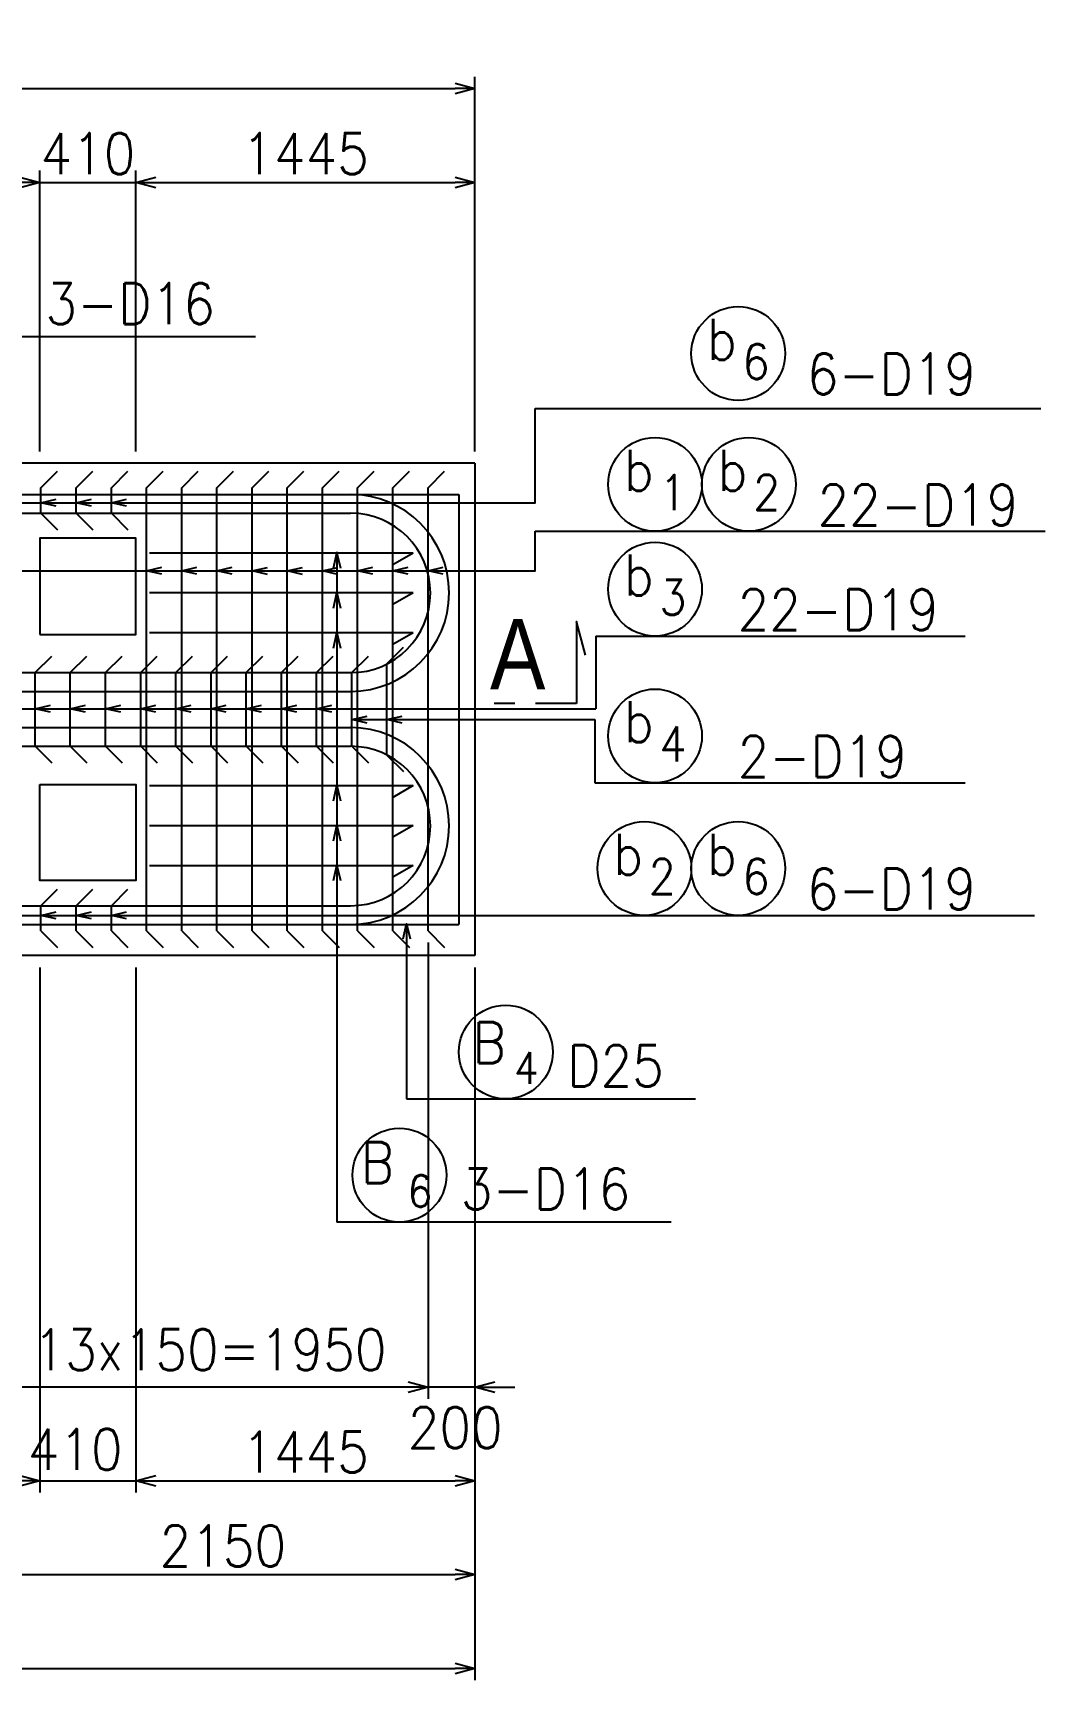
# Model space of a CAD drawing. Extents: x -24090 to 17960, y 77600 to 107300.
# Drawn here: x -9719 to -5405, y 87860 to 94886 of the extents above; entities that cross this region are included whole.
import ezdxf

# ---------------------------------------------------------------- set-up
doc = ezdxf.new("R2010")
doc.units = 0
doc.header["$LTSCALE"] = 300
doc.header["$MEASUREMENT"] = 0
doc.layers.get('0').update_dxf_attribs({"linetype": 'CONTINUOUS'})
doc.layers.get('DEFPOINTS').update_dxf_attribs({"linetype": 'CONTINUOUS'})
for name, color, linetype in [('-コーベル', 2, 'CONTINUOUS'), ('-寸法', 1, 'CONTINUOUS'), ('-引き出し横', 1, 'CONTINUOUS'), ('-引き出し縦', 1, 'CONTINUOUS'), ('-構造', 3, 'CONTINUOUS'), ('-肋筋-桁', 3, 'CONTINUOUS'), ('-記号', 2, 'CONTINUOUS'), ('鉄筋', 2, 'CONTINUOUS')]:
    doc.layers.add(name, color=color, linetype=linetype)
doc.styles.add('MS明朝', font='MS PMincho.ttf')
doc.styles.add('romans', font='ROMANS.shx', dxfattribs={"width": 0.9, "bigfont": 'EXTFONT.shx'})
doc.styles.add('ｽﾀｲﾙ1', font='ROMANS.shx', dxfattribs={"bigfont": 'EXTFONT.shx'})
doc.dimstyles.new('ST-50', dxfattribs={"dimscale": 50, "dimtxt": 3.5, "dimasz": 1.7, "dimexe": 1, "dimexo": 1, "dimgap": 1, "dimtad": 0, "dimdec": 0, "dimzin": 0, "dimdsep": 46, "dimtxsty": 'romans', "dimblk": 'OPEN30', "dimcen": 1, "dimdle": 3, "dimclrd": 1, "dimclre": 1, "dimclrt": 3, "dimaunit": 1, "dimadec": 0, "dimazin": 0, "dimtfac": 1, "dimtdec": 0, "dimtix": 1, "dimtmove": 2, "dimatfit": 3, "dimldrblk": 'OPEN30', "dimfxl": 0, "dimtvp": 0.7, "dimtolj": 1, "dimtzin": 0, "dimarcsym": 0})

# ---------------------------------------------------------------- blocks, each defined once
blk = doc.blocks.new('_Open30')
at = {"color": 0, "lineweight": -2}
for p, q in [((-1, 0.268), (0, 0)), ((0, 0), (-1, -0.268)), ((0, 0), (-1, 0))]:
    blk.add_line(p, q, dxfattribs=at)
blk = doc.blocks.new('*D60')
at = {"layer": '-寸法', "color": 1, "linetype": 'Continuous', "lineweight": -2}
for p, q in [((-16635.2, 90900.2), (-16635.2, 87860.2)), ((-7835.2, 90900.2), (-7835.2, 87860.2)), ((-16550.2, 87910.2), (-7920.2, 87910.2))]:
    blk.add_line(p, q, dxfattribs=at)
at = {"layer": 'DEFPOINTS', "color": 0, "linetype": 'Continuous'}
for p in [(-16635.2, 90950.2), (-7835.2, 90950.2), (-7835.2, 87910.2)]:
    blk.add_point(p, dxfattribs=at)
at = {"layer": '-寸法', "color": 1, "linetype": 'Continuous', "lineweight": -2, "xscale": 85, "yscale": 85, "zscale": 85, "rotation": 180}
blk.add_blockref('_Open30', (-16635.2, 87910.2), dxfattribs=at)
at = {"layer": '-寸法', "color": 1, "linetype": 'Continuous', "lineweight": -2, "xscale": 85, "yscale": 85, "zscale": 85}
blk.add_blockref('_Open30', (-7835.2, 87910.2), dxfattribs=at)
at = {"layer": '-寸法', "color": 3, "linetype": 'Continuous', "insert": (-12235.2, 88032.7), "char_height": 175, "attachment_point": 5, "style": 'romans'}
blk.add_mtext('\\A1;8800', dxfattribs=at)
blk = doc.blocks.new('*D74')
at = {"layer": '-寸法', "color": 1, "linetype": 'Continuous', "lineweight": -2}
for p, q in [((-14780.2, 90900.2), (-14780.2, 88660.2)), ((-9690.2, 90900.2), (-9690.2, 88660.2)), ((-14695.2, 88710.2), (-9775.2, 88710.2))]:
    blk.add_line(p, q, dxfattribs=at)
at = {"layer": 'DEFPOINTS', "color": 0, "linetype": 'Continuous'}
for p in [(-14780.2, 90950.2), (-9690.2, 90950.2), (-9690.2, 88710.2)]:
    blk.add_point(p, dxfattribs=at)
at = {"layer": '-寸法', "color": 1, "linetype": 'Continuous', "lineweight": -2, "xscale": 85, "yscale": 85, "zscale": 85, "rotation": 180}
blk.add_blockref('_Open30', (-14780.2, 88710.2), dxfattribs=at)
at = {"layer": '-寸法', "color": 1, "linetype": 'Continuous', "lineweight": -2, "xscale": 85, "yscale": 85, "zscale": 85}
blk.add_blockref('_Open30', (-9690.2, 88710.2), dxfattribs=at)
at = {"layer": '-寸法', "color": 3, "linetype": 'Continuous', "insert": (-12235.2, 88832.7), "char_height": 175, "attachment_point": 5, "style": 'romans'}
blk.add_mtext('\\A1;5090', dxfattribs=at)
blk = doc.blocks.new('*D86')
at = {"layer": '-寸法', "color": 1, "linetype": 'Continuous', "lineweight": -2}
for p, q in [((-9985.2, 90900.2), (-9985.2, 88260.2)), ((-7835.2, 90900.2), (-7835.2, 88260.2)), ((-9900.2, 88310.2), (-7920.2, 88310.2))]:
    blk.add_line(p, q, dxfattribs=at)
at = {"layer": 'DEFPOINTS', "color": 0, "linetype": 'Continuous'}
for p in [(-9985.2, 90950.2), (-7835.2, 90950.2), (-7835.2, 88310.2)]:
    blk.add_point(p, dxfattribs=at)
at = {"layer": '-寸法', "color": 1, "linetype": 'Continuous', "lineweight": -2, "xscale": 85, "yscale": 85, "zscale": 85, "rotation": 180}
blk.add_blockref('_Open30', (-9985.2, 88310.2), dxfattribs=at)
at = {"layer": '-寸法', "color": 1, "linetype": 'Continuous', "lineweight": -2, "xscale": 85, "yscale": 85, "zscale": 85}
blk.add_blockref('_Open30', (-7835.2, 88310.2), dxfattribs=at)
at = {"layer": '-寸法', "color": 3, "linetype": 'Continuous', "insert": (-8910.2, 88432.7), "char_height": 175, "attachment_point": 5, "style": 'romans'}
blk.add_mtext('\\A1;2150', dxfattribs=at)
blk = doc.blocks.new('*D87')
at = {"layer": '-寸法', "color": 1, "linetype": 'Continuous', "lineweight": -2}
for p, q in [((-8035.2, 91006.2), (-8035.2, 89060.2)), ((-9985.2, 90900.2), (-9985.2, 89060.2)), ((-8120.2, 89110.2), (-9900.2, 89110.2))]:
    blk.add_line(p, q, dxfattribs=at)
at = {"layer": 'DEFPOINTS', "color": 0, "linetype": 'Continuous'}
for p in [(-8035.2, 91056.2), (-9985.2, 90950.2), (-9985.2, 89110.2)]:
    blk.add_point(p, dxfattribs=at)
at = {"layer": '-寸法', "color": 1, "linetype": 'Continuous', "lineweight": -2, "xscale": 85, "yscale": 85, "zscale": 85, "rotation": 180}
blk.add_blockref('_Open30', (-9985.2, 89110.2), dxfattribs=at)
at = {"layer": '-寸法', "color": 1, "linetype": 'Continuous', "lineweight": -2, "xscale": 85, "yscale": 85, "zscale": 85}
blk.add_blockref('_Open30', (-8035.2, 89110.2), dxfattribs=at)
at = {"layer": '-寸法', "color": 3, "linetype": 'Continuous', "insert": (-8964.7, 89269), "char_height": 175, "attachment_point": 5, "style": 'romans'}
blk.add_mtext('\\A1;13x150=1950', dxfattribs=at)
blk = doc.blocks.new('*D88')
at = {"layer": '-寸法', "color": 1, "linetype": 'Continuous', "lineweight": -2}
for p, q in [((-9280.2, 90900.2), (-9280.2, 88660.2)), ((-7835.2, 90900.2), (-7835.2, 88660.2)), ((-9195.2, 88710.2), (-7920.2, 88710.2))]:
    blk.add_line(p, q, dxfattribs=at)
at = {"layer": 'DEFPOINTS', "color": 0, "linetype": 'Continuous'}
for p in [(-9280.2, 90950.2), (-7835.2, 90950.2), (-7835.2, 88710.2)]:
    blk.add_point(p, dxfattribs=at)
at = {"layer": '-寸法', "color": 1, "linetype": 'Continuous', "lineweight": -2, "xscale": 85, "yscale": 85, "zscale": 85, "rotation": 180}
blk.add_blockref('_Open30', (-9280.2, 88710.2), dxfattribs=at)
at = {"layer": '-寸法', "color": 1, "linetype": 'Continuous', "lineweight": -2, "xscale": 85, "yscale": 85, "zscale": 85}
blk.add_blockref('_Open30', (-7835.2, 88710.2), dxfattribs=at)
at = {"layer": '-寸法', "color": 3, "linetype": 'Continuous', "insert": (-8557.7, 88832.7), "char_height": 175, "attachment_point": 5, "style": 'romans'}
blk.add_mtext('\\A1;1445', dxfattribs=at)
blk = doc.blocks.new('*D89')
at = {"layer": '-寸法', "color": 1, "linetype": 'Continuous', "lineweight": -2}
for p, q in [((-9690.2, 90900.2), (-9690.2, 88660.2)), ((-9280.2, 90900.2), (-9280.2, 88660.2)), ((-9775.2, 88710.2), (-9860.2, 88710.2)), ((-9690.2, 88710.2), (-9280.2, 88710.2)), ((-9195.2, 88710.2), (-9110.2, 88710.2))]:
    blk.add_line(p, q, dxfattribs=at)
at = {"layer": 'DEFPOINTS', "color": 0, "linetype": 'Continuous'}
for p in [(-9690.2, 90950.2), (-9280.2, 90950.2), (-9280.2, 88710.2)]:
    blk.add_point(p, dxfattribs=at)
at = {"layer": '-寸法', "color": 1, "linetype": 'Continuous', "lineweight": -2, "xscale": 85, "yscale": 85, "zscale": 85}
blk.add_blockref('_Open30', (-9690.2, 88710.2), dxfattribs=at)
at = {"layer": '-寸法', "color": 1, "linetype": 'Continuous', "lineweight": -2, "xscale": 85, "yscale": 85, "zscale": 85, "rotation": 180}
blk.add_blockref('_Open30', (-9280.2, 88710.2), dxfattribs=at)
at = {"layer": '-寸法', "color": 3, "linetype": 'Continuous', "insert": (-9539.7, 88843.8), "char_height": 175, "attachment_point": 5, "style": 'romans'}
blk.add_mtext('\\A1;410', dxfattribs=at)
blk = doc.blocks.new('*D90')
at = {"layer": '-寸法', "color": 1, "linetype": 'Continuous', "lineweight": -2}
for p, q in [((-8035.2, 90900.2), (-8035.2, 89060.2)), ((-7835.2, 90900.2), (-7835.2, 89060.2)), ((-8120.2, 89110.2), (-8205.2, 89110.2)), ((-7835.2, 89110.2), (-8035.2, 89110.2)), ((-7750.2, 89110.2), (-7665.2, 89110.2))]:
    blk.add_line(p, q, dxfattribs=at)
at = {"layer": 'DEFPOINTS', "color": 0, "linetype": 'Continuous'}
for p in [(-8035.2, 90950.2), (-7835.2, 90950.2), (-8035.2, 89110.2)]:
    blk.add_point(p, dxfattribs=at)
at = {"layer": '-寸法', "color": 1, "linetype": 'Continuous', "lineweight": -2, "xscale": 85, "yscale": 85, "zscale": 85}
blk.add_blockref('_Open30', (-8035.2, 89110.2), dxfattribs=at)
at = {"layer": '-寸法', "color": 1, "linetype": 'Continuous', "lineweight": -2, "xscale": 85, "yscale": 85, "zscale": 85, "rotation": 180}
blk.add_blockref('_Open30', (-7835.2, 89110.2), dxfattribs=at)
at = {"layer": '-寸法', "color": 3, "linetype": 'Continuous', "insert": (-7919.4, 88936.8), "char_height": 175, "attachment_point": 5, "style": 'romans'}
blk.add_mtext('\\A1;200', dxfattribs=at)
blk = doc.blocks.new('*D131')
at = {"layer": '-構造', "color": 1, "linetype": 'Continuous', "lineweight": -2}
for p, q in [((-16635.2, 93100.2), (-16635.2, 94698.4)), ((-16550.2, 94648.4), (-7920.2, 94648.4)), ((-7835.2, 93100.2), (-7835.2, 94698.4))]:
    blk.add_line(p, q, dxfattribs=at)
at = {"layer": 'DEFPOINTS', "color": 0, "linetype": 'Continuous'}
for p in [(-7835.2, 94648.4), (-16635.2, 93050.2), (-7835.2, 93050.2)]:
    blk.add_point(p, dxfattribs=at)
at = {"layer": '-構造', "color": 1, "linetype": 'Continuous', "lineweight": -2, "xscale": 85, "yscale": 85, "zscale": 85, "rotation": 180}
blk.add_blockref('_Open30', (-16635.2, 94648.4), dxfattribs=at)
at = {"layer": '-構造', "color": 1, "linetype": 'Continuous', "lineweight": -2, "xscale": 85, "yscale": 85, "zscale": 85}
blk.add_blockref('_Open30', (-7835.2, 94648.4), dxfattribs=at)
at = {"layer": '-構造', "color": 3, "linetype": 'Continuous', "insert": (-12235.2, 94770.9), "char_height": 175, "attachment_point": 5, "style": 'romans'}
blk.add_mtext('\\A1;8800', dxfattribs=at)
blk = doc.blocks.new('*D136')
at = {"layer": '-構造', "color": 1, "linetype": 'Continuous', "lineweight": -2}
for p, q in [((-12030.2, 93100.2), (-12030.2, 94298.4)), ((-9690.2, 93100.2), (-9690.2, 94298.4)), ((-11945.2, 94248.4), (-9775.2, 94248.4))]:
    blk.add_line(p, q, dxfattribs=at)
at = {"layer": 'DEFPOINTS', "color": 0, "linetype": 'Continuous'}
for p in [(-9690.2, 94248.4), (-12030.2, 93050.2), (-9690.2, 93050.2)]:
    blk.add_point(p, dxfattribs=at)
at = {"layer": '-構造', "color": 1, "linetype": 'Continuous', "lineweight": -2, "xscale": 85, "yscale": 85, "zscale": 85, "rotation": 180}
blk.add_blockref('_Open30', (-12030.2, 94248.4), dxfattribs=at)
at = {"layer": '-構造', "color": 1, "linetype": 'Continuous', "lineweight": -2, "xscale": 85, "yscale": 85, "zscale": 85}
blk.add_blockref('_Open30', (-9690.2, 94248.4), dxfattribs=at)
at = {"layer": '-構造', "color": 3, "linetype": 'Continuous', "insert": (-10860.2, 94370.9), "char_height": 175, "attachment_point": 5, "style": 'romans'}
blk.add_mtext('\\A1;2340', dxfattribs=at)
blk = doc.blocks.new('*D137')
at = {"layer": '-構造', "color": 1, "linetype": 'Continuous', "lineweight": -2}
for p, q in [((-9690.2, 93100.2), (-9690.2, 94298.4)), ((-9280.2, 93100.2), (-9280.2, 94298.4)), ((-9775.2, 94248.4), (-9860.2, 94248.4)), ((-9690.2, 94248.4), (-9280.2, 94248.4)), ((-9195.2, 94248.4), (-9110.2, 94248.4))]:
    blk.add_line(p, q, dxfattribs=at)
at = {"layer": 'DEFPOINTS', "color": 0, "linetype": 'Continuous'}
for p in [(-9280.2, 94248.4), (-9690.2, 93050.2), (-9280.2, 93050.2)]:
    blk.add_point(p, dxfattribs=at)
at = {"layer": '-構造', "color": 1, "linetype": 'Continuous', "lineweight": -2, "xscale": 85, "yscale": 85, "zscale": 85}
blk.add_blockref('_Open30', (-9690.2, 94248.4), dxfattribs=at)
at = {"layer": '-構造', "color": 1, "linetype": 'Continuous', "lineweight": -2, "xscale": 85, "yscale": 85, "zscale": 85, "rotation": 180}
blk.add_blockref('_Open30', (-9280.2, 94248.4), dxfattribs=at)
at = {"layer": '-構造', "color": 3, "linetype": 'Continuous', "insert": (-9485.2, 94370.9), "char_height": 175, "attachment_point": 5, "style": 'romans'}
blk.add_mtext('\\A1;410', dxfattribs=at)
blk = doc.blocks.new('*D138')
at = {"layer": '-構造', "color": 1, "linetype": 'Continuous', "lineweight": -2}
for p, q in [((-9280.2, 93100.2), (-9280.2, 94298.4)), ((-7835.2, 93100.2), (-7835.2, 94298.4)), ((-9195.2, 94248.4), (-7920.2, 94248.4))]:
    blk.add_line(p, q, dxfattribs=at)
at = {"layer": 'DEFPOINTS', "color": 0, "linetype": 'Continuous'}
for p in [(-7835.2, 94248.4), (-9280.2, 93050.2), (-7835.2, 93050.2)]:
    blk.add_point(p, dxfattribs=at)
at = {"layer": '-構造', "color": 1, "linetype": 'Continuous', "lineweight": -2, "xscale": 85, "yscale": 85, "zscale": 85, "rotation": 180}
blk.add_blockref('_Open30', (-9280.2, 94248.4), dxfattribs=at)
at = {"layer": '-構造', "color": 1, "linetype": 'Continuous', "lineweight": -2, "xscale": 85, "yscale": 85, "zscale": 85}
blk.add_blockref('_Open30', (-7835.2, 94248.4), dxfattribs=at)
at = {"layer": '-構造', "color": 3, "linetype": 'Continuous', "insert": (-8557.7, 94370.9), "char_height": 175, "attachment_point": 5, "style": 'romans'}
blk.add_mtext('\\A1;1445', dxfattribs=at)

msp = doc.modelspace()

# ---------------------------------------------------------------- linework, layer by layer
at = {"layer": '-コーベル', "color": 2, "linetype": 'Continuous'}
for p, q in [((-16540.2, 92917.2), (-7904.2, 92917.2)), ((-16105.2, 92837.2), (-8365.2, 92837.2)), ((-16105.2, 92157.2), (-8365.2, 92157.2)), ((-16105.2, 92077.2), (-8365.2, 92077.2)), ((-16105.2, 91923.2), (-8365.2, 91923.2)), ((-16105.2, 91843.2), (-8365.2, 91843.2)), ((-16105.2, 91163.2), (-8365.2, 91163.2)), ((-16540.2, 91083.2), (-7904.2, 91083.2))]:
    msp.add_line(p, q, dxfattribs=at)
for centre, radius in [((-8365.2, 92497.2), 420), ((-8365.2, 92497.2), 340), ((-8365.2, 91503.2), 420), ((-8365.2, 91503.2), 340)]:
    msp.add_arc(centre, radius, 270, 90, dxfattribs=at)
at = {"layer": '-引き出し横', "color": 1, "linetype": 'Continuous', "flags": 128}
for points in [[(-8438.9, 92602.2), (-8423.9, 92667.2), (-8408.9, 92602.2)], [(-8423.9, 92672.2), (-8423.9, 91467.2)], [(-8423.9, 92667.2), (-8423.9, 92619.3)], [(-8438.9, 92432.2), (-8423.9, 92497.2), (-8408.9, 92432.2)], [(-8438.9, 92262.2), (-8423.9, 92327.2), (-8408.9, 92262.2)], [(-8438.9, 91610.2), (-8423.9, 91675.2), (-8408.9, 91610.2)], [(-8423.9, 91675.2), (-8423.9, 91627.2)], [(-8438.9, 91440.2), (-8423.9, 91505.2), (-8408.9, 91440.2)], [(-8423.9, 91467.2), (-8423.9, 89813.9)], [(-8438.9, 91270.2), (-8423.9, 91335.2), (-8408.9, 91270.2)], [(-8141.7, 91021.2), (-8126.7, 91086.2), (-8111.7, 91021.2)], [(-8126.7, 91067.2), (-8126.7, 90338.9)], [(-8126.7, 90338.9), (-6895.6, 90338.9)]]:
    msp.add_lwpolyline(points, dxfattribs=at)
at = {"layer": '-引き出し横', "linetype": 'Continuous'}
for centre in [(-6713, 93518.5), (-7067.6, 92960.2), (-6667.6, 92960.2), (-7067.6, 92513.2), (-7067.6, 91887.1), (-7113, 91322), (-6713, 91322)]:
    msp.add_circle(centre, 200, dxfattribs=at)
at = {"layer": '-引き出し縦', "color": 1, "linetype": 'Continuous'}
for p, q in [((-7319.8, 92313.2), (-7319.8, 92003.4)), ((-7319.8, 92313.2), (-5745.4, 92313.2)), ((-7324.8, 91956.8), (-7324.8, 91687.1))]:
    msp.add_line(p, q, dxfattribs=at)
at = {"layer": '-引き出し縦', "color": 1, "linetype": 'Continuous', "flags": 128}
for points in [[(-8770.4, 93589.8), (-10195.4, 93589.8)], [(-9685.2, 92881.9), (-7578.3, 92881.9), (-7578.3, 93284.6)], [(-7578.3, 93284.6), (-5422.8, 93284.6)], [(-7578.3, 92881.9), (-7578.3, 93045.6)], [(-15085.2, 92881.9), (-9685.2, 92881.9)], [(-9620.2, 92866.9), (-9685.2, 92881.9), (-9620.2, 92896.9)], [(-9470.2, 92866.9), (-9535.2, 92881.9), (-9470.2, 92896.9)], [(-9320.2, 92866.9), (-9385.2, 92881.9), (-9320.2, 92896.9)], [(-9839.7, 92592), (-7578.3, 92592), (-7578.3, 92760.2)], [(-7578.3, 92760.2), (-5405, 92760.2)], [(-9170.2, 92577), (-9235.2, 92592), (-9170.2, 92607)], [(-9020.2, 92577), (-9085.2, 92592), (-9020.2, 92607)], [(-8870.2, 92577), (-8935.2, 92592), (-8870.2, 92607)], [(-8720.2, 92576), (-8785.2, 92591), (-8720.2, 92606)], [(-8570.2, 92576), (-8635.2, 92591), (-8570.2, 92606)], [(-8420.2, 92576), (-8485.2, 92591), (-8420.2, 92606)], [(-8270.2, 92577), (-8335.2, 92592), (-8270.2, 92607)], [(-8120.2, 92577), (-8185.2, 92592), (-8120.2, 92607)], [(-7970.2, 92577), (-8035.2, 92592), (-7970.2, 92607)], [(-10339.7, 92003.4), (-7319.8, 92003.4)], [(-9645.2, 91988.4), (-9710.2, 92003.4), (-9645.2, 92018.4)], [(-9495.2, 91988.4), (-9560.2, 92003.4), (-9495.2, 92018.4)], [(-9345.2, 91988.4), (-9410.2, 92003.4), (-9345.2, 92018.4)], [(-9195.2, 91988.4), (-9260.2, 92003.4), (-9195.2, 92018.4)], [(-9045.2, 91988.4), (-9110.2, 92003.4), (-9045.2, 92018.4)], [(-8895.2, 91988.4), (-8960.2, 92003.4), (-8895.2, 92018.4)], [(-8745.2, 91988.4), (-8810.2, 92003.4), (-8745.2, 92018.4)], [(-8595.2, 91988.4), (-8660.2, 92003.4), (-8595.2, 92018.4)], [(-8445.2, 91988.4), (-8510.2, 92003.4), (-8445.2, 92018.4)], [(-8295.2, 91941.8), (-8360.2, 91956.8), (-8295.2, 91971.8)], [(-8145.2, 91941.8), (-8210.2, 91956.8), (-8145.2, 91971.8)], [(-8360.2, 91956.8), (-7324.8, 91956.8)], [(-7324.8, 91687.1), (-5745.4, 91687.1)], [(-15085.2, 91122), (-9639.7, 91122)], [(-9620.2, 91107), (-9685.2, 91122), (-9620.2, 91137)], [(-9685.2, 91122), (-9535.2, 91122)], [(-9470.2, 91107), (-9535.2, 91122), (-9470.2, 91137)], [(-9535.2, 91122), (-7558.7, 91122)], [(-9320.2, 91107), (-9385.2, 91122), (-9320.2, 91137)], [(-7558.7, 91122), (-5450.4, 91122)], [(-6998.9, 89813.9), (-8423.9, 89813.9)]]:
    msp.add_lwpolyline(points, dxfattribs=at)
at = {"layer": '-引き出し縦', "linetype": 'Continuous'}
for centre in [(-7703.8, 90538.9), (-8157.1, 90013.9)]:
    msp.add_circle(centre, 200, dxfattribs=at)
at = {"layer": '-構造', "color": 3, "linetype": 'Continuous'}
for p, q in [((-7835.2, 93050.2), (-16635.2, 93050.2)), ((-7835.2, 93050.2), (-7835.2, 90950.2)), ((-7835.2, 90950.2), (-16635.2, 90950.2))]:
    msp.add_line(p, q, dxfattribs=at)
at = {"layer": '-構造', "color": 3, "linetype": 'Continuous', "flags": 128}
for points in [[(-9690.2, 92320.3), (-9280.2, 92320.3), (-9280.2, 92730.3), (-9690.2, 92730.3), (-9690.2, 92320.3)], [(-9690.2, 91680.2), (-9280.2, 91680.2), (-9280.2, 91270.2), (-9690.2, 91270.2), (-9690.2, 91680.2)]]:
    msp.add_lwpolyline(points, dxfattribs=at)
at = {"layer": '-肋筋-桁', "color": 3, "linetype": 'Continuous'}
for p, q in [((-9685.2, 92945.3), (-9614.5, 93016)), ((-9535.2, 92945.3), (-9464.5, 93016)), ((-9385.2, 92945.3), (-9314.5, 93016)), ((-9235.2, 92945.3), (-9164.5, 93016)), ((-9085.2, 92945.3), (-9014.5, 93016)), ((-8935.2, 92945.3), (-8864.5, 93016)), ((-8785.2, 92945.3), (-8714.5, 93016)), ((-8635.2, 92945.3), (-8564.5, 93016)), ((-8485.2, 92945.3), (-8414.5, 93016)), ((-8335.2, 92945.3), (-8264.5, 93016)), ((-8185.2, 92945.3), (-8114.5, 93016)), ((-8035.2, 92945.3), (-7964.5, 93016)), ((-9685.2, 92837.2), (-9685.2, 92945.3)), ((-9535.2, 92837.2), (-9535.2, 92945.3)), ((-9385.2, 92837.2), (-9385.2, 92945.3)), ((-9235.2, 91056.2), (-9235.2, 92945.3)), ((-9085.2, 91056.2), (-9085.2, 92945.3)), ((-8935.2, 91056.2), (-8935.2, 92945.3)), ((-8785.2, 91056.2), (-8785.2, 92945.3)), ((-8635.2, 91056.2), (-8635.2, 92945.3)), ((-8635.2, 92837.2), (-8635.2, 92945.3)), ((-8485.2, 91056.2), (-8485.2, 92945.3)), ((-8485.2, 92837.2), (-8485.2, 92945.3)), ((-8335.2, 91056.2), (-8335.2, 92945.3)), ((-8335.2, 92837.2), (-8335.2, 92945.3)), ((-8185.2, 91056.2), (-8185.2, 92945.3)), ((-8035.2, 91056.2), (-8035.2, 92945.3)), ((-9685.2, 92837.2), (-9614.5, 92766.5)), ((-9535.2, 92837.2), (-9464.5, 92766.5)), ((-9385.2, 92837.2), (-9314.5, 92766.5)), ((-8210.2, 92194.6), (-8139.5, 92265.3)), ((-9710.2, 92157.2), (-9639.5, 92228)), ((-9560.2, 92157.2), (-9489.5, 92228)), ((-9410.2, 92157.2), (-9339.5, 92228)), ((-9260.2, 92157.2), (-9189.5, 92228)), ((-9110.2, 92157.2), (-9039.5, 92228)), ((-8960.2, 92157.2), (-8889.5, 92228)), ((-8810.2, 92157.2), (-8739.5, 92228)), ((-8660.2, 92157.2), (-8589.5, 92228)), ((-8510.2, 92157.2), (-8439.5, 92228)), ((-8360.2, 92157.2), (-8289.5, 92228)), ((-8210.2, 91805.9), (-8210.2, 92194.6)), ((-9710.2, 91843.2), (-9710.2, 92157.2)), ((-9560.2, 91843.2), (-9560.2, 92157.2)), ((-9410.2, 91843.2), (-9410.2, 92157.2)), ((-9260.2, 91843.2), (-9260.2, 92157.2)), ((-9110.2, 91843.2), (-9110.2, 92157.2)), ((-8960.2, 91843.2), (-8960.2, 92157.2)), ((-8810.2, 91843.2), (-8810.2, 92157.2)), ((-8660.2, 91843.2), (-8660.2, 92157.2)), ((-8510.2, 91843.2), (-8510.2, 92157.2)), ((-8360.2, 91843.2), (-8360.2, 92157.3)), ((-9710.2, 91843.2), (-9639.5, 91772.5)), ((-9560.2, 91843.2), (-9489.5, 91772.5)), ((-9410.2, 91843.2), (-9339.5, 91772.5)), ((-9260.2, 91843.2), (-9189.5, 91772.5)), ((-9110.2, 91843.2), (-9039.5, 91772.5)), ((-8960.2, 91843.2), (-8889.5, 91772.5)), ((-8810.2, 91843.2), (-8739.5, 91772.5)), ((-8660.2, 91843.2), (-8589.5, 91772.5)), ((-8510.2, 91843.2), (-8439.5, 91772.5)), ((-8360.2, 91843.2), (-8289.5, 91772.5)), ((-8210.2, 91805.9), (-8139.5, 91735.2)), ((-9685.2, 91163.2), (-9614.5, 91234)), ((-9535.2, 91163.2), (-9464.5, 91234)), ((-9385.2, 91163.2), (-9314.5, 91234)), ((-9685.2, 91056.2), (-9685.2, 91163.2)), ((-9535.2, 91056.2), (-9535.2, 91163.2)), ((-9385.2, 91056.2), (-9385.2, 91163.2)), ((-9685.2, 91056.2), (-9614.5, 90985.5)), ((-9535.2, 91056.2), (-9464.5, 90985.5)), ((-9385.2, 91056.2), (-9314.5, 90985.5)), ((-9235.2, 91056.2), (-9164.5, 90985.5)), ((-9085.2, 91056.2), (-9014.5, 90985.5)), ((-8935.2, 91056.2), (-8864.5, 90985.5)), ((-8785.2, 91056.2), (-8714.5, 90985.5)), ((-8635.2, 91056.2), (-8564.5, 90985.5)), ((-8485.2, 91056.2), (-8414.5, 90985.5)), ((-8335.2, 91056.2), (-8264.5, 90985.5)), ((-8185.2, 91056.2), (-8114.5, 90985.5)), ((-8035.2, 91056.2), (-7964.5, 90985.5))]:
    msp.add_line(p, q, dxfattribs=at)
at = {"layer": '-記号'}
for p, q in [((-7665.1, 92026), (-7752.6, 92026)), ((-7402.6, 92026), (-7577.6, 92026))]:
    msp.add_line(p, q, dxfattribs=at)
at = {"layer": '-記号', "flags": 128}
msp.add_lwpolyline([(-7363.8, 92231.1), (-7402.6, 92376), (-7402.6, 92026)], dxfattribs=at)
at = {"layer": '鉄筋', "color": 2, "linetype": 'Continuous'}
for p, q in [((-7904.2, 92917.2), (-7904.2, 91083.2)), ((-8099.3, 92667.2), (-9222.2, 92667.2)), ((-8099.3, 92667.2), (-8185.9, 92617.2)), ((-8099.3, 92497.2), (-9222.2, 92497.2)), ((-8099.3, 92497.2), (-8185.9, 92447.2)), ((-8099.3, 92327.2), (-9222.2, 92327.2)), ((-8099.3, 92327.2), (-8185.9, 92277.2)), ((-9222.2, 91675.2), (-8099.3, 91675.2)), ((-8099.3, 91675.2), (-8185.9, 91625.2)), ((-9222.2, 91505.2), (-8099.3, 91505.2)), ((-8099.3, 91505.2), (-8185.9, 91455.2)), ((-9222.2, 91335.2), (-8099.3, 91335.2)), ((-8099.3, 91335.2), (-8185.9, 91285.2))]:
    msp.add_line(p, q, dxfattribs=at)

# ---------------------------------------------------------------- texts
at = {"layer": '-引き出し横', "color": 3, "style": 'ｽﾀｲﾙ1', "width": 0.9}
for s, height, p in [('b', 175, (-6846.1, 93491.4)), ('6', 150, (-6694.9, 93409)), ('6-D19', 175, (-6420.7, 93343.5)), ('b', 175, (-7200.6, 92933.1)), ('b', 175, (-6800.6, 92933.1)), ('1', 150, (-7049.5, 92850.7)), ('2', 150, (-6649.5, 92850.7)), ('22-D19', 175, (-6375.2, 92785.2)), ('b', 175, (-7200.6, 92486.1)), ('3', 150, (-7049.5, 92403.8)), ('22-D19', 175, (-6715.6, 92338.2)), ('b', 175, (-7200.6, 91860)), ('4', 150, (-7049.5, 91777.7)), ('2-D19', 175, (-6715.6, 91712.1)), ('b', 175, (-7246.1, 91294.9)), ('b', 175, (-6846.1, 91294.9)), ('2', 150, (-7094.9, 91212.5)), ('6', 150, (-6694.9, 91212.5)), ('6-D19', 175, (-6420.7, 91147))]:
    msp.add_text(s, height=height, dxfattribs=at).set_placement(p)
at = {"layer": '-引き出し縦', "color": 3, "style": 'ｽﾀｲﾙ1', "width": 0.9}
for s, height, p in [('3-D16', 175, (-9666.6, 93643.5)), ('B', 175, (-7845.4, 90491.9)), ('D25', 175, (-7441.9, 90392.6)), ('4', 135, (-7668.4, 90403.6)), ('B', 175, (-8322, 89980)), ('6', 135, (-8121.7, 89878.6)), ('3-D16', 175, (-7895.2, 89867.6))]:
    msp.add_text(s, height=height, dxfattribs=at).set_placement(p)
at = {"layer": '-記号', "style": 'MS明朝', "width": 0.9}
msp.add_text('A', height=300, dxfattribs=at).set_placement((-7770.7, 92086.6))

# ---------------------------------------------------------------- dimensions: what is measured, and where the dimension line sits
at = {"layer": '-寸法', "linetype": 'Continuous'}
for base, p1, p2, text, picture, middle in [((-9985.2, 89110.2), (-8035.2, 91056.2), (-9985.2, 90950.2), '13x150=<>', '*D87', (-8964.7, 89269)), ((-8035.2, 89110.2), (-7835.2, 90950.2), (-8035.2, 90950.2), '200', '*D90', (-7919.4, 88936.8))]:
    dim = msp.add_linear_dim(base=base, p1=p1, p2=p2, angle=180, text=text, dimstyle='ST-50', dxfattribs=at)
    dim.commit()
    dim.dimension.update_dxf_attribs({"geometry": picture, "text_midpoint": middle, "dimtype": 160})
for base, p1, p2, picture, middle in [((-7835.2, 87910.2), (-16635.2, 90950.2), (-7835.2, 90950.2), '*D60', (-12235.2, 88032.7)), ((-9690.2, 88710.2), (-14780.2, 90950.2), (-9690.2, 90950.2), '*D74', (-12235.2, 88832.7)), ((-7835.2, 88310.2), (-9985.2, 90950.2), (-7835.2, 90950.2), '*D86', (-8910.2, 88432.7)), ((-7835.2, 88710.2), (-9280.2, 90950.2), (-7835.2, 90950.2), '*D88', (-8557.7, 88832.7))]:
    dim = msp.add_linear_dim(base=base, p1=p1, p2=p2, dimstyle='ST-50', dxfattribs=at)
    dim.commit()
    dim.dimension.update_dxf_attribs({"geometry": picture, "text_midpoint": middle})
dim = msp.add_linear_dim(base=(-9280.2, 88710.2), p1=(-9690.2, 90950.2), p2=(-9280.2, 90950.2), dimstyle='ST-50', dxfattribs=at)
dim.commit()
dim.dimension.update_dxf_attribs({"geometry": '*D89', "text_midpoint": (-9539.7, 88843.8), "dimtype": 160})
at = {"layer": '-構造', "linetype": 'Continuous'}
for base, p1, p2, picture, middle in [((-7835.2, 94648.4), (-16635.2, 93050.2), (-7835.2, 93050.2), '*D131', (-12235.2, 94770.9)), ((-9690.2, 94248.4), (-12030.2, 93050.2), (-9690.2, 93050.2), '*D136', (-10860.2, 94370.9)), ((-9280.2, 94248.4), (-9690.2, 93050.2), (-9280.2, 93050.2), '*D137', (-9485.2, 94370.9)), ((-7835.2, 94248.4), (-9280.2, 93050.2), (-7835.2, 93050.2), '*D138', (-8557.7, 94370.9))]:
    dim = msp.add_linear_dim(base=base, p1=p1, p2=p2, dimstyle='ST-50', dxfattribs=at)
    dim.commit()
    dim.dimension.update_dxf_attribs({"geometry": picture, "text_midpoint": middle})

doc.saveas('drawing.dxf')
